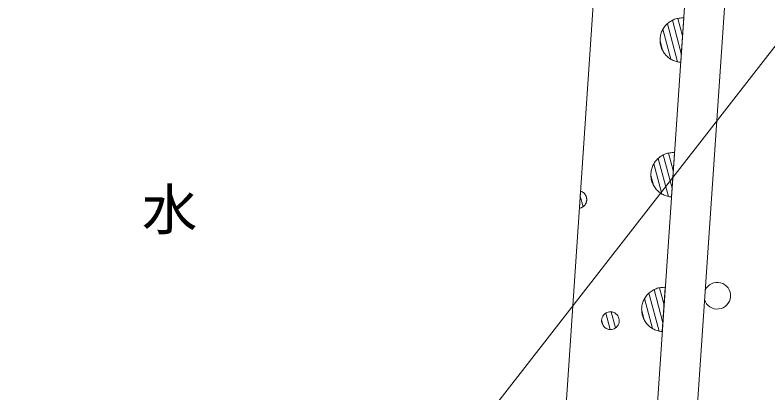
# Model space of a CAD drawing. Units: millimetres, scale not verified. Extents: x 4813 to 205063, y 5162 to 143662.
# Drawn here: x 154932 to 163427, y 105103 to 109364 of the extents above; entities that cross this region are included whole.
import ezdxf
from ezdxf.enums import TextEntityAlignment as Align

# ---------------------------------------------------------------- set-up
doc = ezdxf.new("R2010")
doc.units = ezdxf.units.MM
doc.header["$LTSCALE"] = 250
for name, color, linetype, lineweight in [('地番名', 5, 'Continuous', 13), ('河川台帳', 7, 'Continuous', 13), ('結線', 5, 'Continuous', 13)]:
    doc.layers.add(name, color=color, linetype=linetype, lineweight=lineweight)
doc.styles.add('ＭＳ ゴシック', font='')
doc.styles.get('ＭＳ ゴシック').set_extended_font_data('MS Gothic')

msp = doc.modelspace()

# ---------------------------------------------------------------- linework, layer by layer
at = {"layer": '河川台帳'}
for p, q in [((162462.9, 109131.9), (162410.4, 109327.1)), ((162407.5, 108837.5), (162291.9, 109267.3)), ((162449.3, 108932.3), (162348.8, 109306.1)), ((162332.3, 108866.8), (162241.5, 109204.2)), ((162238.5, 108965.2), (162209.7, 109072.2)), ((162359.2, 107612.9), (162306.7, 107808.1)), ((162303.8, 107318.5), (162188.1, 107748.3)), ((162345.6, 107413.4), (162245, 107787.1)), ((162228.6, 107347.9), (162137.8, 107685.2)), ((162134.8, 107446.3), (162106, 107553.3)), ((161340.4, 107202.5), (161308.5, 107320.9)), ((162241.9, 105894.4), (162141.3, 106268.1)), ((162255.5, 106093.9), (162203, 106289.1)), ((162200.1, 105799.5), (162084.4, 106229.4)), ((162124.8, 105828.9), (162034.1, 106166.3)), ((161707.8, 105837.1), (161659.2, 106017.5)), ((162031.1, 105927.3), (162002.3, 106034.3)), ((161645.5, 105818.3), (161596, 106002.4)), ((161566.1, 105863.4), (161549.9, 105923.6))]:
    msp.add_line(p, q, dxfattribs=at)
for points in [[(161733.3, 113596.6), (160039.2, 88567), (159640.6, 81716), (159141.9, 81353.2), (152464.2, 81610.1)], [(159798.2, 71506.3), (160550.7, 81436.8), (161577.8, 96170.8), (162767.2, 113587.8)], [(163217, 113583.9), (162029.6, 96155.4), (161015.5, 81279), (160282.5, 71439.6)]]:
    msp.add_lwpolyline(points, dxfattribs=at)
for points in [[(162218.3, 109016.5), (162222, 109004), (162226.4, 108991.7), (162231.5, 108979.6), (162237.1, 108967.8), (162243.4, 108956.3), (162250.3, 108945.2), (162257.7, 108934.4), (162265.7, 108924.1), (162274.3, 108914.1), (162283.3, 108904.7), (162292.8, 108895.7), (162302.8, 108887.2), (162313.2, 108879.3), (162324, 108871.9), (162335.2, 108865.1), (162346.7, 108858.9), (162358.5, 108853.3), (162370.7, 108848.3), (162383, 108844), (162395.6, 108840.3), (162408.3, 108837.3), (162421.2, 108834.9), (162434.2, 108833.3), (162442.5, 108832.6), (162476.6, 109331.4), (162463.5, 109331.9), (162450.4, 109331.8), (162437.3, 109331), (162424.3, 109329.5), (162411.4, 109327.3), (162398.7, 109324.4), (162386.1, 109320.9), (162373.6, 109316.8), (162361.5, 109311.9), (162349.6, 109306.5), (162338, 109300.4), (162326.7, 109293.8), (162315.8, 109286.5), (162305.3, 109278.7), (162295.2, 109270.4), (162285.6, 109261.5), (162276.4, 109252.2), (162267.8, 109242.4), (162259.6, 109232.1), (162252, 109221.4), (162245, 109210.4), (162238.6, 109199), (162232.8, 109187.3), (162227.6, 109175.2), (162223, 109163), (162219.1, 109150.5), (162215.9, 109137.8), (162213.3, 109125), (162211.4, 109112), (162210.1, 109099), (162209.6, 109085.9), (162209.7, 109072.8), (162210.5, 109059.8), (162212, 109046.8), (162214.2, 109033.9), (162217.1, 109021.1), (162218, 109017.5)], [(162218.3, 109016.5), (162222, 109004), (162226.4, 108991.7), (162231.5, 108979.6), (162237.1, 108967.8), (162243.4, 108956.3), (162250.3, 108945.2), (162257.7, 108934.4), (162265.7, 108924.1), (162274.3, 108914.1), (162283.3, 108904.7), (162292.8, 108895.7), (162302.8, 108887.2), (162313.2, 108879.3), (162324, 108871.9), (162335.2, 108865.1), (162346.7, 108858.9), (162358.5, 108853.3), (162370.7, 108848.3), (162383, 108844), (162395.6, 108840.3), (162408.3, 108837.3), (162421.2, 108834.9), (162434.2, 108833.3), (162442.5, 108832.6), (162476.6, 109331.4), (162463.5, 109331.9), (162450.4, 109331.8), (162437.3, 109331), (162424.3, 109329.5), (162411.4, 109327.3), (162398.7, 109324.4), (162386.1, 109320.9), (162373.6, 109316.8), (162361.5, 109311.9), (162349.6, 109306.5), (162338, 109300.4), (162326.7, 109293.8), (162315.8, 109286.5), (162305.3, 109278.7), (162295.2, 109270.4), (162285.6, 109261.5), (162276.4, 109252.2), (162267.8, 109242.4), (162259.6, 109232.1), (162252, 109221.4), (162245, 109210.4), (162238.6, 109199), (162232.8, 109187.3), (162227.6, 109175.2), (162223, 109163), (162219.1, 109150.5), (162215.9, 109137.8), (162213.3, 109125), (162211.4, 109112), (162210.1, 109099), (162209.6, 109085.9), (162209.7, 109072.8), (162210.5, 109059.8), (162212, 109046.8), (162214.2, 109033.9), (162217.1, 109021.1), (162218, 109017.5)], [(162114.5, 107497.6), (162118.3, 107485), (162122.7, 107472.7), (162127.7, 107460.6), (162133.4, 107448.8), (162139.7, 107437.4), (162146.5, 107426.2), (162154, 107415.4), (162162, 107405.1), (162170.5, 107395.2), (162179.6, 107385.7), (162189.1, 107376.7), (162199.1, 107368.2), (162209.5, 107360.3), (162220.3, 107352.9), (162231.5, 107346.1), (162243, 107339.9), (162254.8, 107334.3), (162266.9, 107329.3), (162279.3, 107325), (162291.8, 107321.3), (162304.6, 107318.3), (162317.4, 107316), (162330.4, 107314.3), (162338.8, 107313.6), (162372.8, 107812.4), (162359.8, 107813), (162346.7, 107812.8), (162333.6, 107812), (162320.6, 107810.5), (162307.7, 107808.3), (162294.9, 107805.5), (162282.3, 107802), (162269.9, 107797.8), (162257.7, 107793), (162245.8, 107787.5), (162234.2, 107781.5), (162223, 107774.8), (162212.1, 107767.6), (162201.6, 107759.8), (162191.5, 107751.4), (162181.8, 107742.6), (162172.7, 107733.2), (162164, 107723.4), (162155.9, 107713.1), (162148.3, 107702.5), (162141.3, 107691.4), (162134.9, 107680), (162129.1, 107668.3), (162123.9, 107656.3), (162119.3, 107644), (162115.4, 107631.5), (162112.1, 107618.8), (162109.5, 107606), (162107.6, 107593.1), (162106.4, 107580), (162105.8, 107567), (162106, 107553.9), (162106.8, 107540.8), (162108.3, 107527.8), (162110.5, 107514.9), (162113.3, 107502.1), (162114.3, 107498.5)], [(162114.5, 107497.6), (162118.3, 107485), (162122.7, 107472.7), (162127.7, 107460.6), (162133.4, 107448.8), (162139.7, 107437.4), (162146.5, 107426.2), (162154, 107415.4), (162162, 107405.1), (162170.5, 107395.2), (162179.6, 107385.7), (162189.1, 107376.7), (162199.1, 107368.2), (162209.5, 107360.3), (162220.3, 107352.9), (162231.5, 107346.1), (162243, 107339.9), (162254.8, 107334.3), (162266.9, 107329.3), (162279.3, 107325), (162291.8, 107321.3), (162304.6, 107318.3), (162317.4, 107316), (162330.4, 107314.3), (162338.8, 107313.6), (162372.8, 107812.4), (162359.8, 107813), (162346.7, 107812.8), (162333.6, 107812), (162320.6, 107810.5), (162307.7, 107808.3), (162294.9, 107805.5), (162282.3, 107802), (162269.9, 107797.8), (162257.7, 107793), (162245.8, 107787.5), (162234.2, 107781.5), (162223, 107774.8), (162212.1, 107767.6), (162201.6, 107759.8), (162191.5, 107751.4), (162181.8, 107742.6), (162172.7, 107733.2), (162164, 107723.4), (162155.9, 107713.1), (162148.3, 107702.5), (162141.3, 107691.4), (162134.9, 107680), (162129.1, 107668.3), (162123.9, 107656.3), (162119.3, 107644), (162115.4, 107631.5), (162112.1, 107618.8), (162109.5, 107606), (162107.6, 107593.1), (162106.4, 107580), (162105.8, 107567), (162106, 107553.9), (162106.8, 107540.8), (162108.3, 107527.8), (162110.5, 107514.9), (162113.3, 107502.1), (162114.3, 107498.5)], [(161299.3, 107185.3), (161304.5, 107186.3), (161309.5, 107187.6), (161314.5, 107189.2), (161319.4, 107191), (161324.3, 107193.1), (161328.9, 107195.4), (161333.5, 107197.9), (161337.9, 107200.7), (161342.2, 107203.8), (161346.3, 107207), (161350.2, 107210.5), (161354, 107214.1), (161357.5, 107218), (161360.9, 107222), (161364, 107226.2), (161366.9, 107230.6), (161369.6, 107235.1), (161372, 107239.7), (161374.2, 107244.5), (161376.1, 107249.3), (161377.8, 107254.3), (161379.2, 107259.3), (161380.4, 107264.4), (161381.2, 107269.6), (161381.9, 107274.8), (161382.2, 107280), (161382.2, 107285.3), (161382, 107290.5), (161381.5, 107295.7), (161380.8, 107300.9), (161379.8, 107306), (161378.5, 107311.1), (161376.9, 107316.1), (161375.1, 107321), (161373, 107325.8), (161370.7, 107330.5), (161368.1, 107335.1), (161365.3, 107339.5), (161362.3, 107343.8), (161359.1, 107347.9), (161355.6, 107351.8), (161351.9, 107355.5), (161348.1, 107359.1), (161344.1, 107362.4), (161339.9, 107365.6), (161335.5, 107368.5), (161331, 107371.1), (161326.4, 107373.6), (161321.6, 107375.8), (161316.7, 107377.7), (161312.5, 107379.1)], [(161299.3, 107185.3), (161304.5, 107186.3), (161309.5, 107187.6), (161314.5, 107189.2), (161319.4, 107191), (161324.3, 107193.1), (161328.9, 107195.4), (161333.5, 107197.9), (161337.9, 107200.7), (161342.2, 107203.8), (161346.3, 107207), (161350.2, 107210.5), (161354, 107214.1), (161357.5, 107218), (161360.9, 107222), (161364, 107226.2), (161366.9, 107230.6), (161369.6, 107235.1), (161372, 107239.7), (161374.2, 107244.5), (161376.1, 107249.3), (161377.8, 107254.3), (161379.2, 107259.3), (161380.4, 107264.4), (161381.2, 107269.6), (161381.9, 107274.8), (161382.2, 107280), (161382.2, 107285.3), (161382, 107290.5), (161381.5, 107295.7), (161380.8, 107300.9), (161379.8, 107306), (161378.5, 107311.1), (161376.9, 107316.1), (161375.1, 107321), (161373, 107325.8), (161370.7, 107330.5), (161368.1, 107335.1), (161365.3, 107339.5), (161362.3, 107343.8), (161359.1, 107347.9), (161355.6, 107351.8), (161351.9, 107355.5), (161348.1, 107359.1), (161344.1, 107362.4), (161339.9, 107365.6), (161335.5, 107368.5), (161331, 107371.1), (161326.4, 107373.6), (161321.6, 107375.8), (161316.7, 107377.7), (161312.5, 107379.1)], [(162010.8, 105978.6), (162014.5, 105966.1), (162018.9, 105953.7), (162024, 105941.7), (162029.7, 105929.9), (162035.9, 105918.4), (162042.8, 105907.2), (162050.3, 105896.5), (162058.3, 105886.1), (162066.8, 105876.2), (162075.8, 105866.7), (162085.4, 105857.8), (162095.3, 105849.3), (162105.7, 105841.3), (162116.5, 105834), (162127.7, 105827.2), (162139.2, 105820.9), (162151.1, 105815.4), (162163.2, 105810.4), (162175.5, 105806), (162188.1, 105802.4), (162200.8, 105799.4), (162213.7, 105797), (162226.7, 105795.3), (162235, 105794.6), (162269.1, 106293.5), (162256, 106294), (162242.9, 106293.9), (162229.9, 106293.1), (162216.9, 106291.6), (162204, 106289.4), (162191.2, 106286.5), (162178.6, 106283), (162166.2, 106278.8), (162154, 106274), (162142.1, 106268.6), (162130.5, 106262.5), (162119.2, 106255.8), (162108.3, 106248.6), (162097.8, 106240.8), (162087.7, 106232.5), (162078.1, 106223.6), (162069, 106214.2), (162060.3, 106204.4), (162052.2, 106194.2), (162044.6, 106183.5), (162037.6, 106172.5), (162031.1, 106161.1), (162025.3, 106149.3), (162020.1, 106137.3), (162015.6, 106125.1), (162011.6, 106112.6), (162008.4, 106099.9), (162005.8, 106087.1), (162003.9, 106074.1), (162002.7, 106061.1), (162002.1, 106048), (162002.2, 106034.9), (162003.1, 106021.9), (162004.6, 106008.8), (162006.7, 105995.9), (162009.6, 105983.2), (162010.5, 105979.6)], [(162010.8, 105978.6), (162014.5, 105966.1), (162018.9, 105953.7), (162024, 105941.7), (162029.7, 105929.9), (162035.9, 105918.4), (162042.8, 105907.2), (162050.3, 105896.5), (162058.3, 105886.1), (162066.8, 105876.2), (162075.8, 105866.7), (162085.4, 105857.8), (162095.3, 105849.3), (162105.7, 105841.3), (162116.5, 105834), (162127.7, 105827.2), (162139.2, 105820.9), (162151.1, 105815.4), (162163.2, 105810.4), (162175.5, 105806), (162188.1, 105802.4), (162200.8, 105799.4), (162213.7, 105797), (162226.7, 105795.3), (162235, 105794.6), (162269.1, 106293.5), (162256, 106294), (162242.9, 106293.9), (162229.9, 106293.1), (162216.9, 106291.6), (162204, 106289.4), (162191.2, 106286.5), (162178.6, 106283), (162166.2, 106278.8), (162154, 106274), (162142.1, 106268.6), (162130.5, 106262.5), (162119.2, 106255.8), (162108.3, 106248.6), (162097.8, 106240.8), (162087.7, 106232.5), (162078.1, 106223.6), (162069, 106214.2), (162060.3, 106204.4), (162052.2, 106194.2), (162044.6, 106183.5), (162037.6, 106172.5), (162031.1, 106161.1), (162025.3, 106149.3), (162020.1, 106137.3), (162015.6, 106125.1), (162011.6, 106112.6), (162008.4, 106099.9), (162005.8, 106087.1), (162003.9, 106074.1), (162002.7, 106061.1), (162002.1, 106048), (162002.2, 106034.9), (162003.1, 106021.9), (162004.6, 106008.8), (162006.7, 105995.9), (162009.6, 105983.2), (162010.5, 105979.6)], [(161623.7, 106014.7), (161608.9, 106009.5), (161595.1, 106002), (161582.7, 105992.4), (161571.9, 105981), (161563, 105968.1), (161556.3, 105953.9), (161551.9, 105938.9), (161549.8, 105923.3), (161550.3, 105907.6), (161553.1, 105892.2), (161558.4, 105877.4), (161565.9, 105863.6), (161575.4, 105851.2), (161586.8, 105840.4), (161599.8, 105831.5), (161614, 105824.8), (161629, 105820.3), (161644.6, 105818.3), (161660.2, 105818.7), (161675.7, 105821.6), (161690.5, 105826.9), (161704.2, 105834.4), (161716.7, 105843.9), (161727.5, 105855.3), (161736.3, 105868.3), (161743.1, 105882.4), (161747.5, 105897.5), (161749.6, 105913), (161749.1, 105928.7), (161746.3, 105944.2), (161741, 105958.9), (161733.5, 105972.7), (161723.9, 105985.2), (161712.5, 105995.9), (161699.6, 106004.8), (161685.4, 106011.6), (161670.4, 106016), (161654.8, 106018), (161639.1, 106017.6)], [(161623.7, 106014.7), (161608.9, 106009.5), (161595.1, 106002), (161582.7, 105992.4), (161571.9, 105981), (161563, 105968.1), (161556.3, 105953.9), (161551.9, 105938.9), (161549.8, 105923.3), (161550.3, 105907.6), (161553.1, 105892.2), (161558.4, 105877.4), (161565.9, 105863.6), (161575.4, 105851.2), (161586.8, 105840.4), (161599.8, 105831.5), (161614, 105824.8), (161629, 105820.3), (161644.6, 105818.3), (161660.2, 105818.7), (161675.7, 105821.6), (161690.5, 105826.9), (161704.2, 105834.4), (161716.7, 105843.9), (161727.5, 105855.3), (161736.3, 105868.3), (161743.1, 105882.4), (161747.5, 105897.5), (161749.6, 105913), (161749.1, 105928.7), (161746.3, 105944.2), (161741, 105958.9), (161733.5, 105972.7), (161723.9, 105985.2), (161712.5, 105995.9), (161699.6, 106004.8), (161685.4, 106011.6), (161670.4, 106016), (161654.8, 106018), (161639.1, 106017.6)]]:
    msp.add_lwpolyline(points, close=True, dxfattribs=at)
msp.add_arc((162855, 106198.8), 150, 196.24546, 155.9597, dxfattribs=at)
at = {"layer": '結線'}
msp.add_lwpolyline([(169885.2, 115423.3), (166821.3, 112762), (165574.1, 111667.3), (147283.3, 88200.8)], dxfattribs=at)

# ---------------------------------------------------------------- texts
at = {"layer": '地番名', "style": 'ＭＳ ゴシック'}
msp.add_text('水', height=458.2, dxfattribs=at).set_placement((156363.4, 106804.7), align=Align.BOTTOM_LEFT)

doc.saveas('drawing.dxf')
